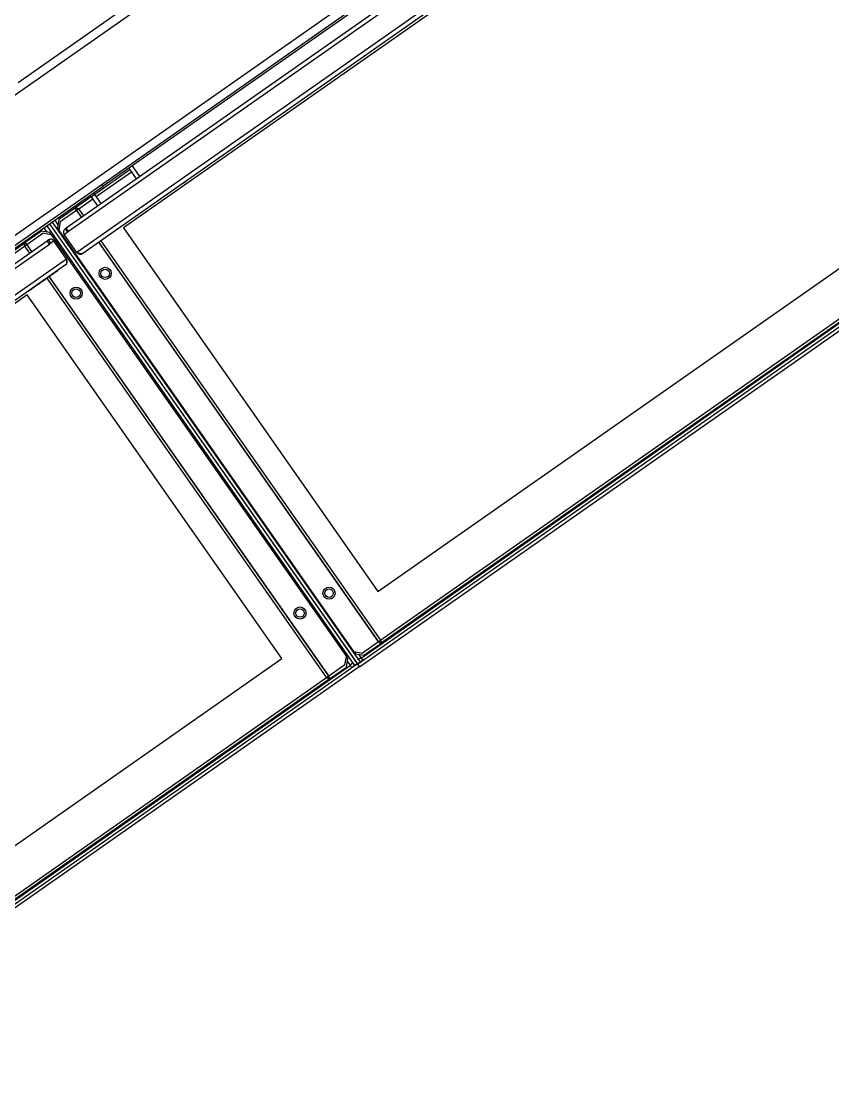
# Model space of a CAD drawing. Header units: millimetres. Extents: x 152904052 to 153933663, y 538271515 to 539240469.
# Drawn here: x 153334274 to 153334676, y 538932432 to 538932960 of the extents above; entities that cross this region are included whole.
import ezdxf

# ---------------------------------------------------------------- set-up
doc = ezdxf.new("R2010")
doc.units = ezdxf.units.MM
doc.layers.add('POWR', color=5, linetype='Continuous')

msp = doc.modelspace()

# ---------------------------------------------------------------- linework, layer by layer
at = {"layer": 'POWR', "color": 7}
for p, q in [((153333354.98, 538932282.11), (153335150.56, 538933539.39)), ((153334272.94, 538932929.88), (153335118.72, 538933522.1)), ((153333404.76, 538932247.62), (153335165.93, 538933480.81)), ((153334296.7, 538932857.95), (153335188.35, 538933482.43)), ((153334297.85, 538932856.31), (153335189.5, 538933480.79)), ((153333407.11, 538932244.27), (153335168.29, 538933477.45)), ((153335197.97, 538933473.42), (153334301.88, 538932845.83)), ((153335164.88, 538933473.6), (153334315.01, 538932878.52)), ((153335197.46, 538933470.49), (153334304.81, 538932845.31)), ((153334440.73, 538932642.31), (153335341.79, 538933273.24)), ((153334441.64, 538932641), (153335342.71, 538933271.93)), ((153334442.55, 538932645.29), (153335338.37, 538933272.56)), ((153334450.86, 538932678.22), (153335304.42, 538933275.89)), ((153335328.39, 538933266.06), (153334451.9, 538932652.33)), ((153335326.58, 538933266.38), (153334452.22, 538932654.14)), ((153334565.19, 538933026.1), (153334325.02, 538932857.94)), ((153334462.68, 538932955.76), (153334462.63, 538932955.84)), ((153334467.95, 538932959.45), (153334467.89, 538932959.53)), ((153334454.48, 538932950.02), (153334454.43, 538932950.1)), ((153334455.54, 538932950.76), (153334455.48, 538932950.84)), ((153334456.6, 538932951.5), (153334456.54, 538932951.58)), ((153334459.64, 538932953.63), (153334459.58, 538932953.71)), ((153334461.16, 538932954.69), (153334461.1, 538932954.78)), ((153334448.4, 538932945.76), (153334448.34, 538932945.84)), ((153334449.92, 538932946.82), (153334449.86, 538932946.9)), ((153334451.44, 538932947.89), (153334451.38, 538932947.97)), ((153334439.42, 538932939.46), (153334439.36, 538932939.55)), ((153334442.46, 538932941.6), (153334442.4, 538932941.68)), ((153334435.32, 538932936.59), (153334435.26, 538932936.68)), ((153334417.88, 538932924.38), (153334417.82, 538932924.46)), ((153334419.71, 538932925.66), (153334419.65, 538932925.74)), ((153334422.75, 538932927.79), (153334422.69, 538932927.87)), ((153334411.51, 538932919.92), (153334411.45, 538932920)), ((153334415.61, 538932922.79), (153334415.55, 538932922.87)), ((153334394.49, 538932908), (153334394.43, 538932908.08)), ((153334395.55, 538932908.74), (153334395.49, 538932908.82)), ((153334396.6, 538932909.48), (153334396.54, 538932909.56)), ((153334399.65, 538932911.61), (153334399.59, 538932911.69)), ((153334388.4, 538932903.74), (153334388.35, 538932903.82)), ((153334391.45, 538932905.87), (153334391.39, 538932905.95)), ((153334380.73, 538932898.37), (153334380.68, 538932898.45)), ((153334382.8, 538932899.81), (153334382.75, 538932899.9)), ((153334373.12, 538932893.03), (153334373.06, 538932893.11)), ((153334310.75, 538932874.56), (153334328.16, 538932886.75)), ((153334327.7, 538932887.41), (153334331.34, 538932882.21)), ((153334329.34, 538932888.56), (153334332.98, 538932883.36)), ((153334368.41, 538932889.73), (153334368.35, 538932889.82)), ((153334311.5, 538932873.5), (153334328.91, 538932885.69)), ((153334356.83, 538932881.63), (153334356.77, 538932881.71)), ((153334362.92, 538932885.89), (153334362.86, 538932885.97)), ((153334261.76, 538932841.24), (153334315.01, 538932878.52)), ((153334315.01, 538932878.52), (153334314.32, 538932879.5)), ((153334352.2, 538932878.38), (153334352.15, 538932878.47)), ((153334354.72, 538932880.15), (153334354.66, 538932880.23)), ((153334355.78, 538932880.89), (153334355.72, 538932880.97)), ((153334309.04, 538932873.36), (153334295.6, 538932863.95)), ((153334302.86, 538932867.45), (153334309.86, 538932872.35)), ((153334309.04, 538932873.36), (153334308.58, 538932874.02)), ((153334310.81, 538932874.48), (153334309.18, 538932873.34)), ((153334312.3, 538932868.87), (153334309.18, 538932873.34)), ((153334313.94, 538932870.02), (153334310.81, 538932874.48)), ((153334293.75, 538932861.11), (153334301.7, 538932866.67)), ((153334301.74, 538932866.78), (153334301.05, 538932867.77)), ((153334301.78, 538932866.73), (153334301.7, 538932866.67)), ((153334301.7, 538932866.67), (153334304.15, 538932863.16)), ((153334301.74, 538932866.78), (153334302.86, 538932867.45)), ((153334301.78, 538932866.73), (153334302.76, 538932867.42)), ((153334302.86, 538932867.45), (153334301.8, 538932866.7)), ((153334304.23, 538932863.22), (153334301.8, 538932866.7)), ((153334305.3, 538932863.97), (153334302.86, 538932867.45)), ((153334335.89, 538932866.96), (153334335.83, 538932867.04)), ((153334338.16, 538932868.55), (153334338.11, 538932868.63)), ((153334289.7, 538932860.79), (153334441.98, 538932643.31)), ((153334291.01, 538932861.71), (153334292.56, 538932859.5)), ((153334293.02, 538932862.15), (153334292.29, 538932857.97)), ((153334293.75, 538932861.11), (153334293.01, 538932856.93)), ((153334295.6, 538932863.95), (153334293.02, 538932862.15)), ((153334295.6, 538932863.95), (153334295.14, 538932864.61)), ((153334331.79, 538932864.09), (153334331.73, 538932864.17)), ((153334284.39, 538932856.35), (153334276.44, 538932850.78)), ((153334277.17, 538932849.74), (153334285.12, 538932855.3)), ((153334288.57, 538932855.61), (153334284.39, 538932856.35)), ((153334289.29, 538932854.57), (153334285.12, 538932855.3)), ((153334287.31, 538932855.83), (153334285.76, 538932858.04)), ((153334287.07, 538932858.96), (153334439.24, 538932641.64)), ((153334288.39, 538932859.88), (153334440.56, 538932642.56)), ((153334288.39, 538932859.88), (153334440.67, 538932642.39)), ((153334289.29, 538932854.57), (153334288.57, 538932855.61)), ((153334292.29, 538932857.97), (153334293.01, 538932856.93)), ((153334438.97, 538932648.49), (153334293.01, 538932856.93)), ((153334295.63, 538932854.76), (153334297.85, 538932856.31)), ((153334301.88, 538932845.83), (153334295.63, 538932854.76)), ((153334296.12, 538932857.54), (153334296.64, 538932857.91)), ((153334296.12, 538932857.54), (153334297.27, 538932855.9)), ((153334296.64, 538932857.91), (153334296.7, 538932857.95)), ((153334297.79, 538932856.27), (153334296.64, 538932857.91)), ((153334297.85, 538932856.31), (153334296.7, 538932857.95)), ((153334325.02, 538932857.94), (153334450.86, 538932678.22)), ((153333395.52, 538932227.18), (153334287.24, 538932851.57)), ((153333396.67, 538932225.54), (153334288.38, 538932849.93)), ((153334249.41, 538932831.85), (153334276.36, 538932850.72)), ((153334276.04, 538932848.91), (153334277.05, 538932849.74)), ((153334277.11, 538932849.66), (153334276.04, 538932848.91)), ((153334277.09, 538932849.68), (153334276.34, 538932849.16)), ((153334276.36, 538932850.72), (153334276.44, 538932850.78)), ((153334276.36, 538932850.72), (153334277.05, 538932849.74)), ((153334277.17, 538932849.74), (153334277.09, 538932849.68)), ((153334277.11, 538932849.66), (153334279.54, 538932846.18)), ((153334279.63, 538932846.24), (153334277.17, 538932849.74)), ((153334287.24, 538932851.57), (153334287.3, 538932851.61)), ((153334288.38, 538932849.93), (153334287.24, 538932851.57)), ((153334287.3, 538932851.61), (153334287.82, 538932851.97)), ((153334288.44, 538932849.97), (153334287.3, 538932851.61)), ((153334287.82, 538932851.97), (153334288.96, 538932850.33)), ((153334290.6, 538932851.48), (153334288.38, 538932849.93)), ((153334289.29, 538932854.57), (153334435.25, 538932646.13)), ((153334296.85, 538932842.55), (153334290.6, 538932851.48)), ((153334312.81, 538932850.8), (153334451.09, 538932653.31)), ((153334451.15, 538932653.4), (153334312.84, 538932850.93)), ((153334313.73, 538932851.44), (153334313.67, 538932851.52)), ((153334452.22, 538932654.14), (153334313.96, 538932851.6)), ((153334316, 538932853.03), (153334315.95, 538932853.11)), ((153334250.16, 538932830.79), (153334276.04, 538932848.91)), ((153334276.04, 538932848.91), (153334278.48, 538932845.43)), ((153334308.86, 538932848.03), (153334308.8, 538932848.11)), ((153334296.85, 538932842.55), (153333400.7, 538932215.06)), ((153334296.34, 538932839.63), (153333403.63, 538932214.54)), ((153334288.2, 538932833.81), (153334426.47, 538932636.35)), ((153334426.56, 538932636.39), (153334288.29, 538932833.87)), ((153334289.19, 538932834.5), (153334289.13, 538932834.58)), ((153334291.26, 538932835.95), (153334291.2, 538932836.03)), ((153334292.36, 538932836.72), (153334292.31, 538932836.8)), ((153334281.25, 538932828.94), (153334281.19, 538932829.02)), ((153334285.22, 538932831.72), (153334285.16, 538932831.8)), ((153334287.14, 538932833.06), (153334425.4, 538932635.61)), ((153334287.49, 538932833.31), (153334287.44, 538932833.39)), ((153334277.4, 538932824.83), (153334233.66, 538932794.2)), ((153334403.24, 538932645.12), (153334277.4, 538932824.83)), ((153334278.08, 538932826.72), (153334278.02, 538932826.8)), ((153334279.18, 538932827.49), (153334279.12, 538932827.57)), ((153334451.15, 538932653.4), (153334452.22, 538932654.14)), ((153334451.17, 538932653.37), (153334452.15, 538932654.06)), ((153334452.22, 538932654.14), (153334451.21, 538932653.31)), ((153334451.09, 538932653.31), (153334443.14, 538932647.75)), ((153334443.87, 538932646.71), (153334451.82, 538932652.27)), ((153334451.09, 538932653.31), (153334451.17, 538932653.37)), ((153334451.21, 538932653.31), (153334451.9, 538932652.33)), ((153334451.9, 538932652.33), (153334451.82, 538932652.27)), ((153333549.68, 538932047.45), (153334403.24, 538932645.12)), ((153334434.51, 538932641.95), (153334435.25, 538932646.13)), ((153334435.24, 538932640.91), (153334435.98, 538932645.09)), ((153334435.98, 538932645.09), (153334435.25, 538932646.13)), ((153334437.19, 538932641.79), (153334435.75, 538932643.83)), ((153334438.97, 538932648.49), (153334439.69, 538932647.45)), ((153334438.97, 538932648.49), (153334443.14, 538932647.75)), ((153334439.69, 538932647.45), (153334443.87, 538932646.71)), ((153334443.63, 538932644.42), (153334440.69, 538932642.36)), ((153334441.23, 538932647.18), (153334442.55, 538932645.29)), ((153333539.55, 538932011.54), (153334440.61, 538932642.47)), ((153333540.46, 538932010.23), (153334441.53, 538932641.16)), ((153333541.36, 538932014.52), (153334437.19, 538932641.79)), ((153334434.51, 538932641.95), (153334426.56, 538932636.39)), ((153334427.29, 538932635.34), (153334435.24, 538932640.91)), ((153334440.58, 538932642.53), (153334437.64, 538932640.47)), ((153334439.24, 538932641.64), (153334440.56, 538932642.56)), ((153334440.61, 538932642.47), (153334441.53, 538932641.16)), ((153334441.98, 538932643.31), (153334440.67, 538932642.39)), ((153334440.73, 538932642.31), (153334441.64, 538932641)), ((153334427.21, 538932635.29), (153333550.72, 538932021.56)), ((153334425.4, 538932635.61), (153333551.04, 538932023.37)), ((153334425.4, 538932635.61), (153334426.47, 538932636.35)), ((153334426.52, 538932636.27), (153334425.4, 538932635.61)), ((153334426.48, 538932636.33), (153334425.5, 538932635.64)), ((153334426.48, 538932636.33), (153334426.56, 538932636.39)), ((153334427.21, 538932635.29), (153334426.52, 538932636.27)), ((153334427.29, 538932635.34), (153334427.21, 538932635.29))]:
    msp.add_line(p, q, dxfattribs=at)
for centre, radius in [((153334315.96, 538932835.48), 3), ((153334315.96, 538932835.48), 2.1), ((153334301.6, 538932825.67), 3), ((153334301.6, 538932825.67), 2.1), ((153334426.66, 538932677.39), 3), ((153334426.66, 538932677.39), 2.1), ((153334412.3, 538932667.57), 3), ((153334412.3, 538932667.57), 2.1)]:
    msp.add_circle(centre, radius, dxfattribs=at)
for centre, radius, start, end in [((153334309.09, 538932873.28), 0.1, 35, 125), ((153334309.09, 538932873.28), 2.1, 35, 60.3769), ((153334297.27, 538932855.9), 2, 125.006, 215.006), ((153334288.96, 538932850.33), 2, 35, 125), ((153334303.6, 538932847.03), 2.1, 215.006, 305.006), ((153334295.13, 538932841.35), 2.1, 305, 35)]:
    msp.add_arc(centre, radius, start, end, dxfattribs=at)
for points, knots in [([(153334354.72, 538932880.15), (153334354.72, 538932880.15), (153334354.73, 538932880.15), (153334354.79, 538932880.2), (153334354.89, 538932880.27), (153334355.04, 538932880.37), (153334355.25, 538932880.52), (153334355.51, 538932880.7), (153334355.68, 538932880.82), (153334355.78, 538932880.89)], [0, 0, 0, 0, 0.14249, 0.268012, 0.381964, 0.490735, 0.639072, 0.805077, 1, 1, 1, 1]), ([(153334276.04, 538932848.91), (153334276.03, 538932849.11), (153334276.01, 538932849.5), (153334276.03, 538932850.04), (153334276.12, 538932850.49), (153334276.28, 538932850.65), (153334276.36, 538932850.72)], [0, 0, 0, 0, 0.237155, 0.492001, 0.7468934, 1, 1, 1, 1]), ([(153334296.85, 538932842.55), (153334296.87, 538932842.25), (153334296.9, 538932841.62), (153334296.87, 538932840.75), (153334296.72, 538932840.02), (153334296.47, 538932839.76), (153334296.34, 538932839.63)], [0, 0, 0, 0, 0.230728, 0.485563, 0.740459, 1, 1, 1, 1]), ([(153334287.78, 538932833.51), (153334287.95, 538932833.63), (153334288.47, 538932833.99), (153334289, 538932834.37), (153334289.13, 538932834.46), (153334289.19, 538932834.5)], [0, 0, 0, 0, 0.209302, 0.630398, 1, 1, 1, 1]), ([(153334289.48, 538932834.7), (153334289.61, 538932834.8), (153334290.02, 538932835.08), (153334290.1, 538932835.14), (153334290.16, 538932835.18)], [0, 0, 0, 0, 0.3396442, 1, 1, 1, 1]), ([(153334290.44, 538932835.38), (153334290.61, 538932835.49), (153334291.1, 538932835.83), (153334291.2, 538932835.9), (153334291.26, 538932835.95)], [0, 0, 0, 0, 0.332212, 1, 1, 1, 1]), ([(153334291.55, 538932836.15), (153334291.68, 538932836.24), (153334292.2, 538932836.61), (153334292.29, 538932836.67), (153334292.36, 538932836.72)], [0, 0, 0, 0, 0.263131, 1, 1, 1, 1]), ([(153334280.34, 538932828.31), (153334280.34, 538932828.3), (153334280.33, 538932828.29), (153334280.56, 538932828.46), (153334280.77, 538932828.6), (153334280.94, 538932828.72), (153334280.97, 538932828.74)], [0, 0, 0, 0, 0.391607, 0.685208, 0.946535, 1, 1, 1, 1]), ([(153334281.25, 538932828.94), (153334281.26, 538932828.95), (153334281.29, 538932828.97), (153334281.52, 538932829.13), (153334281.9, 538932829.39), (153334282.31, 538932829.68), (153334282.58, 538932829.87), (153334282.66, 538932829.93)], [0, 0, 0, 0, 0.279915, 0.512422, 0.714966, 0.910685, 1, 1, 1, 1]), ([(153334282.95, 538932830.13), (153334282.96, 538932830.13), (153334282.97, 538932830.14), (153334283.1, 538932830.24), (153334283.32, 538932830.39), (153334283.62, 538932830.6), (153334283.97, 538932830.84), (153334284.36, 538932831.12), (153334284.8, 538932831.42), (153334285.07, 538932831.62), (153334285.22, 538932831.72)], [0, 0, 0, 0, 0.139289, 0.254745, 0.355218, 0.452418, 0.558229, 0.681516, 0.827711, 1, 1, 1, 1]), ([(153334285.22, 538932831.72), (153334285.56, 538932831.96), (153334286.26, 538932832.45), (153334286.94, 538932832.92), (153334287.39, 538932833.24), (153334287.46, 538932833.29), (153334287.49, 538932833.31)], [0, 0, 0, 0, 0.288034, 0.585696, 0.806215, 1, 1, 1, 1]), ([(153334278.08, 538932826.72), (153334278.11, 538932826.74), (153334278.16, 538932826.77), (153334278.45, 538932826.98), (153334278.81, 538932827.23), (153334278.89, 538932827.29)], [0, 0, 0, 0, 0.47251, 0.866574, 1, 1, 1, 1]), ([(153334279.18, 538932827.49), (153334279.2, 538932827.51), (153334279.24, 538932827.53), (153334279.54, 538932827.74), (153334279.91, 538932828), (153334280.06, 538932828.1)], [0, 0, 0, 0, 0.424287, 0.777643, 1, 1, 1, 1]), ([(153334442.55, 538932645.29), (153334442.34, 538932645.21), (153334441.95, 538932645.06), (153334441.46, 538932644.89), (153334441.11, 538932644.81), (153334440.94, 538932644.82), (153334440.9, 538932644.86), (153334440.89, 538932644.87)], [0, 0, 0, 0, 0.26101, 0.482061, 0.703095, 0.924129, 1, 1, 1, 1]), ([(153334443.63, 538932644.42), (153334443.58, 538932644.45), (153334443.44, 538932644.53), (153334443.11, 538932644.8), (153334442.79, 538932645.08), (153334442.59, 538932645.25), (153334442.55, 538932645.29)], [0, 0, 0, 0, 0.194994, 0.538536, 0.882077, 1, 1, 1, 1]), ([(153334438.15, 538932643.2), (153334438.16, 538932643.14), (153334438.18, 538932643.03), (153334437.98, 538932642.72), (153334437.69, 538932642.35), (153334437.4, 538932642.02), (153334437.23, 538932641.83), (153334437.19, 538932641.79)], [0, 0, 0, 0, 0.26101, 0.482061, 0.703095, 0.924129, 1, 1, 1, 1]), ([(153334437.19, 538932641.79), (153334437.27, 538932641.58), (153334437.42, 538932641.19), (153334437.58, 538932640.73), (153334437.62, 538932640.55), (153334437.64, 538932640.47)], [0, 0, 0, 0, 0.407958, 0.75346, 1, 1, 1, 1]), ([(153334427.21, 538932635.29), (153334427.12, 538932635.24), (153334426.92, 538932635.15), (153334426.49, 538932635.2), (153334425.97, 538932635.37), (153334425.59, 538932635.53), (153334425.4, 538932635.61)], [0, 0, 0, 0, 0.237155, 0.492001, 0.7468934, 1, 1, 1, 1])]:
    msp.add_open_spline(points, degree=3, knots=knots, dxfattribs=at)
for points in [[(153334301.05, 538932867.77), (153334301.15, 538932867.81), (153334301.35, 538932867.91), (153334301.79, 538932867.85), (153334302.3, 538932867.68), (153334302.67, 538932867.53), (153334302.86, 538932867.45)], [(153334304.81, 538932845.31), (153334304.65, 538932845.24), (153334304.33, 538932845.09), (153334303.62, 538932845.19), (153334302.79, 538932845.45), (153334302.19, 538932845.7), (153334301.88, 538932845.83)], [(153334452.22, 538932654.14), (153334452.23, 538932653.94), (153334452.25, 538932653.54), (153334452.23, 538932653), (153334452.13, 538932652.57), (153334451.98, 538932652.41), (153334451.9, 538932652.33)]]:
    msp.add_open_spline(points, degree=3, dxfattribs=at)

doc.saveas('drawing.dxf')
